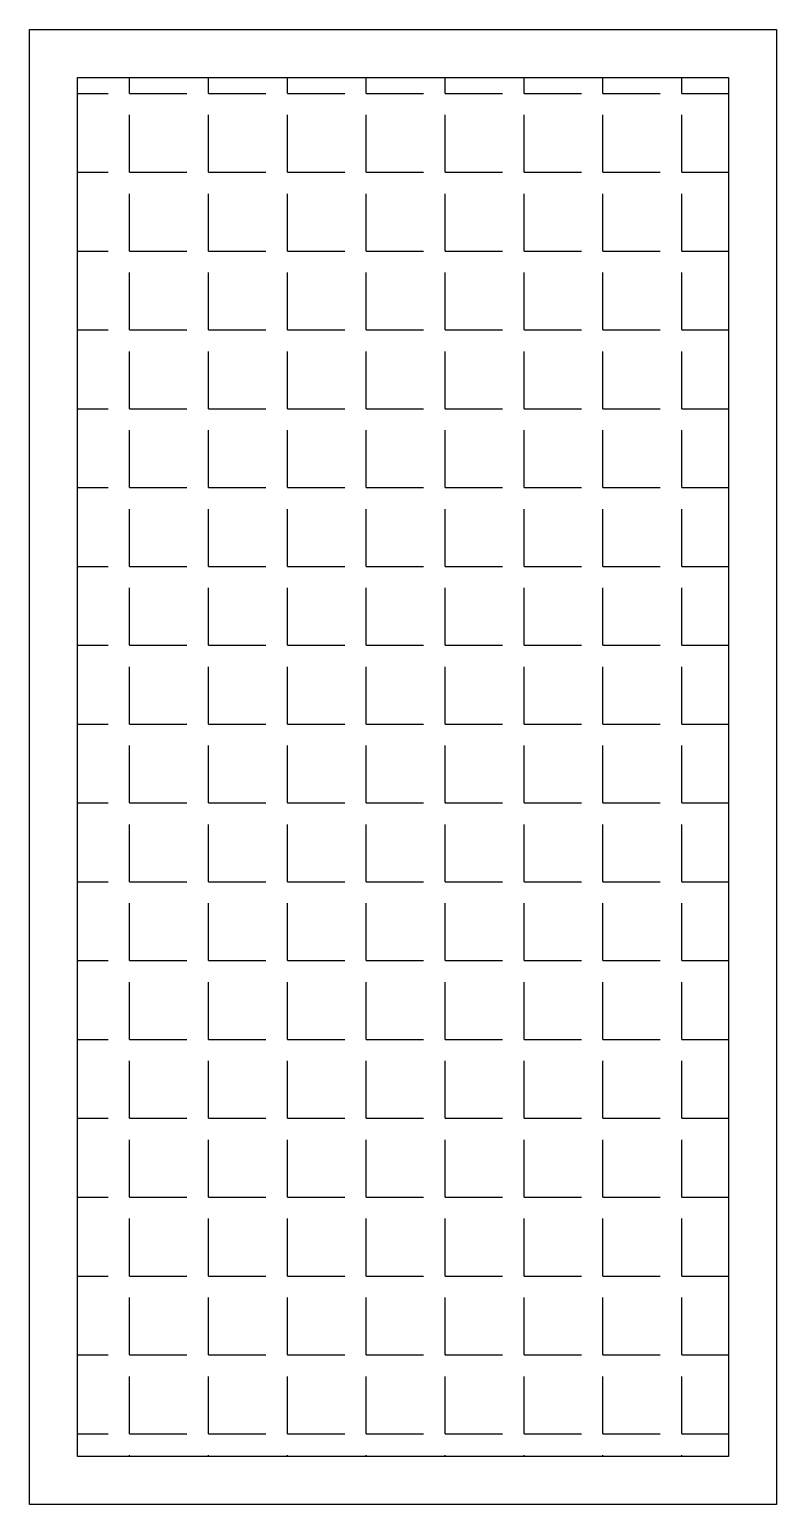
# Model space of a CAD drawing. Header units: feet. Extents: x 5406.7 to 5445.8, y 13517.9 to 13595.1.
import ezdxf

# ---------------------------------------------------------------- set-up
doc = ezdxf.new("R2010")
doc.units = ezdxf.units.FT
doc.header["$MEASUREMENT"] = 0
doc.layers.add('MODULE FRAME', color=9, linetype='Continuous')

msp = doc.modelspace()

# ---------------------------------------------------------------- hatches: boundary and pattern name
h = msp.add_hatch()
h.set_pattern_fill('ANGLE', color=9, scale=15)
h.set_pattern_definition([(0, (5428.4495, 13558.734), (0, 4.125), [3, -1.125]), (90, (5428.4495, 13558.734), (-4.125, 3e-16), [3, -1.125])])
h.paths.add_polyline_path([(5409.234, 13520.424), (5443.26, 13520.424), (5443.26, 13592.56), (5409.234, 13592.56)])

# ---------------------------------------------------------------- linework, layer by layer
at = {"layer": 'MODULE FRAME', "color": 7, "linetype": 'Continuous', "flags": 128}
msp.add_lwpolyline([(5445.777, 13517.907), (5406.717, 13517.907), (5406.717, 13595.077), (5445.777, 13595.077)], close=True, dxfattribs=at)
at = {"layer": 'MODULE FRAME', "color": 8, "linetype": 'Continuous', "flags": 128}
msp.add_lwpolyline([(5443.26, 13520.424), (5409.234, 13520.424), (5409.234, 13592.56), (5443.26, 13592.56)], close=True, dxfattribs=at)

doc.saveas('drawing.dxf')
